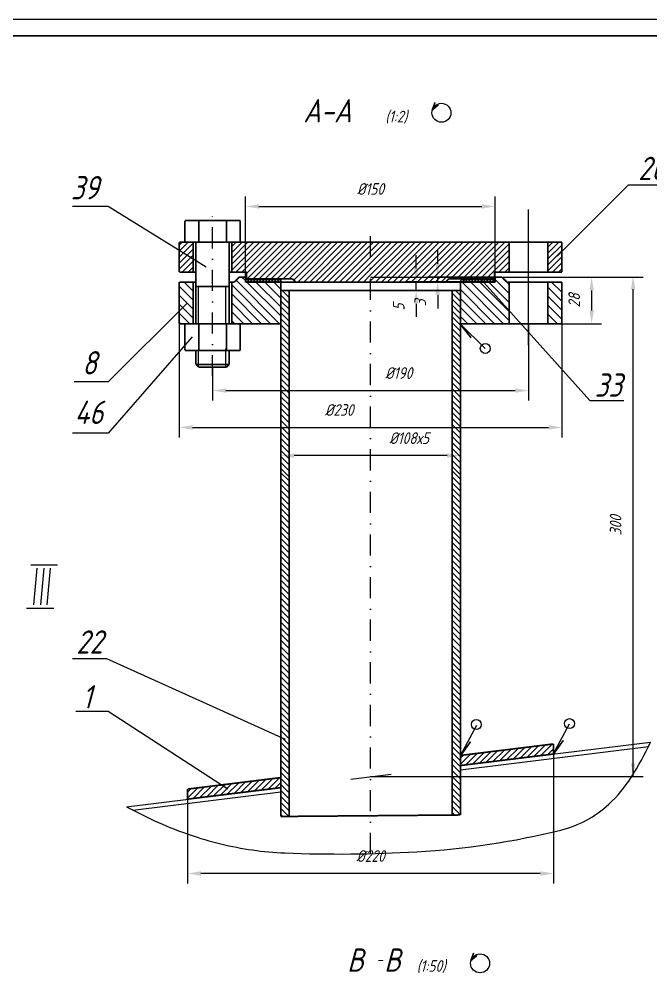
# Model space of a CAD drawing. Extents: x 626 to 1905, y 563 to 1774.
# Drawn here: x 915 to 1104.8, y 1485 to 1774.2 of the extents above; entities that cross this region are included whole.
import ezdxf
from ezdxf.enums import TextEntityAlignment as Align

# ---------------------------------------------------------------- set-up
doc = ezdxf.new("R2010")
doc.units = 0
doc.header["$LTSCALE"] = 0.5
doc.header["$MEASUREMENT"] = 0
doc.linetypes.add('DASHDOT', pattern=[25.4, 12.7, -6.35, 0, -6.35])
doc.layers.get('0').update_dxf_attribs({"linetype": 'CONTINUOUS'})
doc.layers.get('DEFPOINTS').update_dxf_attribs({"linetype": 'CONTINUOUS'})
doc.styles.add('ROMANC', font='romanc', dxfattribs={"width": 0.8, "oblique": 15, "height": 3.5})
doc.dimstyles.get("Standard").update_dxf_attribs({"dimtxt": 0.18, "dimasz": 0.18, "dimexe": 0.18, "dimexo": 0.0625, "dimgap": 0.09, "dimtad": 0, "dimtih": 1, "dimtoh": 1, "dimdec": 4, "dimzin": 0, "dimtxsty": 'STANDARD', "dimcen": 0.09, "dimazin": 3, "dimtfac": 1, "dimtdec": 4, "dimtofl": 0, "dimtmove": 0, "dimatfit": 3, "dimtolj": 1, "dimtzin": 0})

# ---------------------------------------------------------------- blocks, each defined once
blk = doc.blocks.new('*D158')
at = {"color": 0, "linetype": 'BYBLOCK'}
for p, q in [((1060.07, 1696.69), (1090.02, 1696.69)), ((1087.02, 1692.69), (1087.02, 1686.69)), ((1078.07, 1682.69), (1090.02, 1682.69))]:
    blk.add_line(p, q, dxfattribs=at)
for points in [[(1086.35, 1692.69), (1087.69, 1692.69), (1087.02, 1696.69)], [(1086.35, 1686.69), (1087.69, 1686.69), (1087.02, 1682.69)]]:
    blk.add_solid(points, dxfattribs=at)
at = {"layer": 'DEFPOINTS', "color": 0, "linetype": 'BYBLOCK'}
for p in [(1060.07, 1696.69), (1078.07, 1682.69), (1087.02, 1682.69)]:
    blk.add_point(p, dxfattribs=at)
at = {"color": 0, "linetype": 'BYBLOCK', "style": 'ROMANC', "oblique": 15, "width": 0.8}
blk.add_text('28', height=3.5, rotation=90, dxfattribs=at).set_placement((1083.52, 1689.69), align=Align.CENTER)
blk = doc.blocks.new('*D155')
at = {"color": 0, "linetype": 'BYBLOCK'}
for p, q in [((963.07, 1682.69), (963.07, 1648.53)), ((1078.07, 1682.69), (1078.07, 1648.53)), ((967.07, 1651.53), (1074.07, 1651.53))]:
    blk.add_line(p, q, dxfattribs=at)
for points in [[(967.07, 1652.2), (967.07, 1650.86), (963.07, 1651.53)], [(1074.07, 1652.2), (1074.07, 1650.86), (1078.07, 1651.53)]]:
    blk.add_solid(points, dxfattribs=at)
at = {"layer": 'DEFPOINTS', "color": 0, "linetype": 'BYBLOCK'}
for p in [(963.07, 1682.69), (1078.07, 1682.69), (1078.07, 1651.53)]:
    blk.add_point(p, dxfattribs=at)
at = {"color": 0, "linetype": 'BYBLOCK', "style": 'ROMANC', "oblique": 15, "width": 0.8}
blk.add_text('%%c230', height=3.5, dxfattribs=at).set_placement((1011.15, 1655.03), align=Align.CENTER)
blk = doc.blocks.new('*X1')
at = {"color": 0}
for p, q in [((1603.67, 1251.64), (1607.12, 1255.09)), ((1605.72, 1251.89), (1609.16, 1255.34)), ((1607.76, 1252.15), (1611.21, 1255.59)), ((1583.62, 1249.56), (1586.63, 1252.56)), ((1583.62, 1251.36), (1584.58, 1252.31)), ((1585.23, 1249.37), (1588.68, 1252.82)), ((1587.28, 1249.62), (1590.73, 1253.07)), ((1589.33, 1249.87), (1592.78, 1253.32)), ((1591.38, 1250.13), (1594.82, 1253.57)), ((1593.42, 1250.38), (1596.87, 1253.83)), ((1595.47, 1250.63), (1598.92, 1254.08)), ((1597.52, 1250.88), (1600.97, 1254.33)), ((1599.57, 1251.14), (1603.02, 1254.58)), ((1601.62, 1251.39), (1605.07, 1254.84)), ((1609.81, 1252.4), (1611.62, 1254.21)), ((1509.43, 1240.03), (1512.88, 1243.47)), ((1511.48, 1240.28), (1514.93, 1243.73)), ((1513.53, 1240.53), (1516.98, 1243.98)), ((1515.58, 1240.78), (1519.03, 1244.23)), ((1517.63, 1241.04), (1521.07, 1244.48)), ((1519.68, 1241.29), (1523.12, 1244.74)), ((1521.72, 1241.54), (1525.17, 1244.99)), ((1523.77, 1241.79), (1527.22, 1245.24)), ((1525.82, 1242.05), (1529.27, 1245.49)), ((1527.87, 1242.3), (1529.62, 1244.05)), ((1501.62, 1239.4), (1504.69, 1242.46)), ((1501.62, 1241.2), (1502.64, 1242.21)), ((1503.29, 1239.27), (1506.73, 1242.72)), ((1505.34, 1239.52), (1508.78, 1242.97)), ((1507.38, 1239.77), (1510.83, 1243.22))]:
    blk.add_line(p, q, dxfattribs=at)
blk = doc.blocks.new('*D153')
at = {"color": 0, "linetype": 'BYBLOCK'}
for p, q in [((983.01, 1695.19), (983.01, 1720.93)), ((1058.06, 1695.19), (1058.06, 1720.93)), ((987.01, 1717.93), (1054.06, 1717.93))]:
    blk.add_line(p, q, dxfattribs=at)
for points in [[(987.01, 1718.6), (987.01, 1717.26), (983.01, 1717.93)], [(1054.06, 1718.6), (1054.06, 1717.26), (1058.06, 1717.93)]]:
    blk.add_solid(points, dxfattribs=at)
at = {"layer": 'DEFPOINTS', "color": 0, "linetype": 'BYBLOCK'}
for p in [(1058.06, 1717.93), (983.01, 1695.19), (1058.06, 1695.19)]:
    blk.add_point(p, dxfattribs=at)
at = {"color": 0, "linetype": 'BYBLOCK', "style": 'ROMANC', "oblique": 15, "width": 0.8}
blk.add_text('%%c150', height=3.5, dxfattribs=at).set_placement((1020.54, 1721.43), align=Align.CENTER)
blk = doc.blocks.new('*X4')
at = {"color": 0}
for p, q in [((1519.12, 1344.91), (1519.56, 1345.34)), ((1519.46, 1344.34), (1519.12, 1344.68)), ((1520.36, 1344.34), (1519.36, 1345.34)), ((1519.46, 1344.34), (1520.46, 1345.34)), ((1521.26, 1344.34), (1520.26, 1345.34)), ((1520.36, 1344.34), (1521.36, 1345.34)), ((1522.16, 1344.34), (1521.16, 1345.34)), ((1521.25, 1344.34), (1522.25, 1345.34)), ((1523.05, 1344.34), (1522.05, 1345.34)), ((1522.15, 1344.34), (1523.15, 1345.34)), ((1523.95, 1344.34), (1522.95, 1345.34)), ((1523.05, 1344.34), (1524.05, 1345.34)), ((1524.85, 1344.34), (1523.85, 1345.34)), ((1523.95, 1344.34), (1524.95, 1345.34)), ((1525.75, 1344.34), (1524.75, 1345.34)), ((1524.85, 1344.34), (1525.85, 1345.34)), ((1526.65, 1344.34), (1525.65, 1345.34)), ((1525.74, 1344.34), (1526.74, 1345.34)), ((1527.54, 1344.34), (1526.54, 1345.34)), ((1526.64, 1344.34), (1527.64, 1345.34)), ((1528.44, 1344.34), (1527.44, 1345.34)), ((1527.54, 1344.34), (1528.54, 1345.34)), ((1529.34, 1344.34), (1528.34, 1345.34)), ((1528.44, 1344.34), (1529.44, 1345.34)), ((1529.62, 1344.95), (1529.24, 1345.34)), ((1529.34, 1344.34), (1529.62, 1344.63)), ((1583.63, 1344.75), (1584.22, 1345.34)), ((1584.12, 1344.34), (1583.63, 1344.84)), ((1585.02, 1344.34), (1584.02, 1345.34)), ((1584.12, 1344.34), (1585.12, 1345.34)), ((1585.91, 1344.34), (1584.91, 1345.34)), ((1585.01, 1344.34), (1586.01, 1345.34)), ((1586.81, 1344.34), (1585.81, 1345.34)), ((1585.91, 1344.34), (1586.91, 1345.34)), ((1587.71, 1344.34), (1586.71, 1345.34)), ((1586.81, 1344.34), (1587.81, 1345.34)), ((1588.61, 1344.34), (1587.61, 1345.34)), ((1587.71, 1344.34), (1588.71, 1345.34)), ((1589.51, 1344.34), (1588.51, 1345.34)), ((1588.61, 1344.34), (1589.61, 1345.34)), ((1590.41, 1344.34), (1589.41, 1345.34)), ((1589.5, 1344.34), (1590.5, 1345.34)), ((1591.3, 1344.34), (1590.3, 1345.34)), ((1590.4, 1344.34), (1591.4, 1345.34)), ((1592.2, 1344.34), (1591.2, 1345.34)), ((1591.3, 1344.34), (1592.3, 1345.34)), ((1593.1, 1344.34), (1592.1, 1345.34)), ((1592.2, 1344.34), (1593.2, 1345.34)), ((1594, 1344.34), (1593, 1345.34)), ((1593.1, 1344.34), (1594.1, 1345.34)), ((1594.12, 1345.11), (1593.9, 1345.34)), ((1593.99, 1344.34), (1594.12, 1344.47))]:
    blk.add_line(p, q, dxfattribs=at)
blk = doc.blocks.new('*X3')
at = {"color": 0}
for p, q in [((1529.27, 1331.84), (1516.2, 1344.91)), ((1519.12, 1344.68), (1517.96, 1345.84)), ((1598.33, 1340.91), (1594.12, 1345.11)), ((1598.33, 1343.61), (1596.09, 1345.84)), ((1503.33, 1338.93), (1499.12, 1343.13)), ((1503.33, 1341.62), (1500.6, 1344.34)), ((1503.33, 1344.31), (1503.3, 1344.34)), ((1526.57, 1331.84), (1514.92, 1343.49)), ((1529.62, 1334.18), (1519.46, 1344.34)), ((1529.62, 1336.87), (1522.16, 1344.34)), ((1529.62, 1339.57), (1524.85, 1344.34)), ((1529.62, 1342.26), (1527.54, 1344.34)), ((1593.92, 1331.84), (1583.63, 1342.14)), ((1596.62, 1331.84), (1584.12, 1344.34)), ((1598.33, 1332.83), (1586.81, 1344.34)), ((1598.33, 1335.52), (1589.51, 1344.34)), ((1598.33, 1338.22), (1592.2, 1344.34)), ((1614.12, 1338.58), (1609.92, 1342.78)), ((1614.12, 1341.28), (1611.06, 1344.34)), ((1614.12, 1343.97), (1613.75, 1344.34)), ((1503.33, 1336.23), (1499.12, 1340.43)), ((1523.88, 1331.84), (1514.92, 1340.8)), ((1591.23, 1331.84), (1583.63, 1339.45)), ((1614.12, 1335.89), (1609.92, 1340.09)), ((1503.33, 1333.54), (1499.12, 1337.74)), ((1521.18, 1331.84), (1514.92, 1338.1)), ((1588.54, 1331.84), (1583.63, 1336.75)), ((1614.12, 1333.2), (1609.92, 1337.4)), ((1502.33, 1331.84), (1499.12, 1335.04)), ((1518.49, 1331.84), (1514.92, 1335.41)), ((1585.84, 1331.84), (1583.63, 1334.06)), ((1612.78, 1331.84), (1609.92, 1334.7)), ((1499.63, 1331.84), (1499.12, 1332.35)), ((1515.8, 1331.84), (1514.92, 1332.71)), ((1610.09, 1331.84), (1609.92, 1332.01))]:
    blk.add_line(p, q, dxfattribs=at)
blk = doc.blocks.new('*X2')
at = {"color": 0}
for p, q in [((1499.12, 1353.64), (1501.82, 1356.34)), ((1499.12, 1355.44), (1500.03, 1356.34)), ((1514.92, 1347.89), (1523.38, 1356.34)), ((1514.92, 1349.69), (1521.58, 1356.34)), ((1514.92, 1351.48), (1519.78, 1356.34)), ((1514.92, 1353.28), (1517.99, 1356.34)), ((1514.92, 1355.08), (1516.19, 1356.34)), ((1516.17, 1347.34), (1525.17, 1356.34)), ((1517.97, 1347.34), (1526.97, 1356.34)), ((1519.38, 1346.95), (1528.76, 1356.34)), ((1519.56, 1345.34), (1530.56, 1356.34)), ((1521.36, 1345.34), (1532.36, 1356.34)), ((1523.15, 1345.34), (1534.15, 1356.34)), ((1524.95, 1345.34), (1535.95, 1356.34)), ((1526.74, 1345.34), (1537.74, 1356.34)), ((1528.54, 1345.34), (1539.54, 1356.34)), ((1530.34, 1345.34), (1541.34, 1356.34)), ((1532.13, 1345.34), (1543.13, 1356.34)), ((1533.52, 1344.94), (1544.93, 1356.34)), ((1534.72, 1344.34), (1546.72, 1356.34)), ((1536.52, 1344.34), (1548.52, 1356.34)), ((1538.32, 1344.34), (1550.32, 1356.34)), ((1540.11, 1344.34), (1552.11, 1356.34)), ((1541.91, 1344.34), (1553.91, 1356.34)), ((1543.7, 1344.34), (1555.7, 1356.34)), ((1556.62, 1351.88), (1561.09, 1356.34)), ((1556.62, 1353.67), (1559.3, 1356.34)), ((1556.62, 1355.47), (1557.5, 1356.34)), ((1556.62, 1350.08), (1562.89, 1356.34)), ((1556.62, 1348.28), (1564.68, 1356.34)), ((1556.62, 1346.49), (1566.48, 1356.34)), ((1556.62, 1344.69), (1568.28, 1356.34)), ((1558.07, 1344.34), (1570.07, 1356.34)), ((1559.87, 1344.34), (1571.87, 1356.34)), ((1561.66, 1344.34), (1573.66, 1356.34)), ((1563.46, 1344.34), (1575.46, 1356.34)), ((1565.26, 1344.34), (1577.26, 1356.34)), ((1567.05, 1344.34), (1579.05, 1356.34)), ((1568.85, 1344.34), (1580.85, 1356.34)), ((1570.65, 1344.34), (1582.65, 1356.34)), ((1572.44, 1344.34), (1584.44, 1356.34)), ((1574.24, 1344.34), (1586.24, 1356.34)), ((1576.03, 1344.34), (1588.03, 1356.34)), ((1577.83, 1344.34), (1589.83, 1356.34)), ((1580.63, 1345.34), (1591.63, 1356.34)), ((1582.42, 1345.34), (1593.42, 1356.34)), ((1584.22, 1345.34), (1595.22, 1356.34)), ((1586.01, 1345.34), (1597.01, 1356.34)), ((1609.92, 1354.89), (1611.38, 1356.34)), ((1609.92, 1353.09), (1613.18, 1356.34)), ((1499.12, 1351.85), (1503.33, 1356.05)), ((1499.12, 1350.05), (1503.33, 1354.25)), ((1545.5, 1344.34), (1556.62, 1355.47)), ((1547.3, 1344.34), (1556.62, 1353.67)), ((1587.81, 1345.34), (1598.33, 1355.86)), ((1589.61, 1345.34), (1598.33, 1354.06)), ((1609.92, 1351.29), (1614.12, 1355.49)), ((1609.92, 1349.5), (1614.12, 1353.7)), ((1499.12, 1348.26), (1503.33, 1352.46)), ((1500.01, 1347.34), (1503.33, 1350.66)), ((1549.09, 1344.34), (1556.62, 1351.88)), ((1591.4, 1345.34), (1598.33, 1352.27)), ((1595.2, 1347.34), (1598.33, 1350.47)), ((1609.92, 1347.7), (1614.12, 1351.9)), ((1501.8, 1347.34), (1503.33, 1348.86)), ((1550.89, 1344.34), (1556.62, 1350.08)), ((1552.68, 1344.34), (1556.62, 1348.28)), ((1596.99, 1347.34), (1598.33, 1348.67)), ((1611.36, 1347.34), (1614.12, 1350.11)), ((1613.16, 1347.34), (1614.12, 1348.31)), ((1554.48, 1344.34), (1556.62, 1346.49)), ((1556.28, 1344.34), (1556.62, 1344.69)), ((1593.2, 1345.34), (1593.88, 1346.02))]:
    blk.add_line(p, q, dxfattribs=at)
blk = doc.blocks.new('*D151')
at = {"color": 0, "linetype": 'BYBLOCK'}
for p, q in [((1040.74, 1700.69), (1040.74, 1704.69)), ((1060.07, 1696.69), (1037.74, 1696.69)), ((1058.06, 1695.3), (1037.74, 1695.3)), ((1040.74, 1695.3), (1040.74, 1696.69)), ((1040.74, 1691.3), (1040.74, 1687.3))]:
    blk.add_line(p, q, dxfattribs=at)
for points in [[(1040.07, 1700.69), (1041.41, 1700.69), (1040.74, 1696.69)], [(1040.07, 1691.3), (1041.41, 1691.3), (1040.74, 1695.3)]]:
    blk.add_solid(points, dxfattribs=at)
at = {"layer": 'DEFPOINTS', "color": 0, "linetype": 'BYBLOCK'}
for p in [(1040.74, 1696.69), (1058.06, 1695.3), (1060.07, 1696.69)]:
    blk.add_point(p, dxfattribs=at)
at = {"color": 0, "linetype": 'BYBLOCK', "style": 'ROMANC', "oblique": 15, "width": 0.8}
blk.add_text('3', height=3.5, rotation=90, dxfattribs=at).set_placement((1037.24, 1688.98), align=Align.CENTER)
blk = doc.blocks.new('*D150')
at = {"color": 0, "linetype": 'BYBLOCK'}
for p, q in [((1034.27, 1699.26), (1034.27, 1703.26)), ((1045.14, 1695.26), (1031.27, 1695.26)), ((1034.27, 1692.72), (1034.27, 1695.26)), ((1045.14, 1692.72), (1031.27, 1692.72)), ((1034.27, 1688.72), (1034.27, 1684.72))]:
    blk.add_line(p, q, dxfattribs=at)
for points in [[(1033.6, 1699.26), (1034.94, 1699.26), (1034.27, 1695.26)], [(1033.6, 1688.72), (1034.94, 1688.72), (1034.27, 1692.72)]]:
    blk.add_solid(points, dxfattribs=at)
at = {"layer": 'DEFPOINTS', "color": 0, "linetype": 'BYBLOCK'}
for p in [(1034.27, 1695.26), (1045.14, 1695.26), (1045.14, 1692.72)]:
    blk.add_point(p, dxfattribs=at)
at = {"color": 0, "linetype": 'BYBLOCK', "style": 'ROMANC', "oblique": 15, "width": 0.8}
blk.add_text('5', height=3.5, rotation=90, dxfattribs=at).set_placement((1030.77, 1687.72), align=Align.CENTER)
blk = doc.blocks.new('*X17')
at = {"color": 0}
for p, q in [((1916.75, 1959.13), (1914.24, 1961.63)), ((1916.75, 1957.34), (1914.24, 1959.84)), ((1916.75, 1955.54), (1914.24, 1958.04)), ((1916.75, 1953.75), (1914.24, 1956.25)), ((1916.75, 1951.95), (1914.24, 1954.45)), ((1916.75, 1950.15), (1914.24, 1952.65)), ((1916.75, 1948.36), (1914.24, 1950.86)), ((1916.75, 1946.56), (1914.24, 1949.06)), ((1916.75, 1944.77), (1914.24, 1947.27)), ((1916.75, 1942.97), (1914.24, 1945.47)), ((1916.75, 1941.17), (1914.24, 1943.67)), ((1916.75, 1939.38), (1914.24, 1941.88)), ((1916.75, 1937.58), (1914.24, 1940.08)), ((1916.75, 1935.78), (1914.24, 1938.28)), ((1916.75, 1933.99), (1914.24, 1936.49)), ((1916.75, 1932.19), (1914.24, 1934.69)), ((1916.75, 1930.4), (1914.24, 1932.9)), ((1916.75, 1928.6), (1914.24, 1931.1)), ((1916.75, 1926.8), (1914.24, 1929.3)), ((1916.75, 1925.01), (1914.24, 1927.51)), ((1916.75, 1923.21), (1914.24, 1925.71)), ((1916.75, 1921.42), (1914.24, 1923.92)), ((1916.75, 1919.62), (1914.24, 1922.12)), ((1916.75, 1917.82), (1914.24, 1920.32)), ((1916.75, 1916.03), (1914.24, 1918.53)), ((1916.75, 1914.23), (1914.24, 1916.73)), ((1916.75, 1912.44), (1914.24, 1914.94)), ((1916.75, 1910.64), (1914.24, 1913.14)), ((1916.75, 1908.84), (1914.24, 1911.34))]:
    blk.add_line(p, q, dxfattribs=at)
blk = doc.blocks.new('*X18')
at = {"color": 0}
for p, q in [((1865.24, 1958.55), (1862.74, 1961.05)), ((1865.24, 1956.75), (1862.74, 1959.25)), ((1865.24, 1954.96), (1862.74, 1957.46)), ((1865.24, 1953.16), (1862.74, 1955.66)), ((1865.24, 1951.36), (1862.74, 1953.86)), ((1865.24, 1949.57), (1862.74, 1952.07)), ((1865.24, 1947.77), (1862.74, 1950.27)), ((1865.24, 1945.98), (1862.74, 1948.48)), ((1865.24, 1944.18), (1862.74, 1946.68)), ((1865.24, 1942.38), (1862.74, 1944.88)), ((1865.24, 1940.59), (1862.74, 1943.09)), ((1865.24, 1938.79), (1862.74, 1941.29)), ((1865.24, 1937), (1862.74, 1939.5)), ((1865.24, 1935.2), (1862.74, 1937.7)), ((1865.24, 1933.4), (1862.74, 1935.9)), ((1865.24, 1931.61), (1862.74, 1934.11)), ((1865.24, 1929.81), (1862.74, 1932.31)), ((1865.24, 1928.02), (1862.74, 1930.52)), ((1865.24, 1926.22), (1862.74, 1928.72)), ((1865.24, 1924.42), (1862.74, 1926.92)), ((1865.24, 1922.63), (1862.74, 1925.13)), ((1865.24, 1920.83), (1862.74, 1923.33)), ((1865.24, 1919.03), (1862.74, 1921.53)), ((1865.24, 1917.24), (1862.74, 1919.74)), ((1865.24, 1915.44), (1862.74, 1917.94)), ((1865.24, 1913.65), (1862.74, 1916.15)), ((1865.24, 1911.85), (1862.74, 1914.35)), ((1865.24, 1910.05), (1862.74, 1912.55)), ((1865.24, 1908.26), (1862.74, 1910.76))]:
    blk.add_line(p, q, dxfattribs=at)

msp = doc.modelspace()

# ---------------------------------------------------------------- linework, layer by layer
for p, q in [((626.71, 1774.16), (1467.71, 1774.16)), ((1076.64, 1702.99), (1098.11, 1724.45)), ((1098.11, 1724.45), (1108.38, 1724.45)), ((941.74, 1717.92), (931, 1717.92)), ((971.14, 1699.73), (941.74, 1717.92)), ((1068.065, 1676.235), (1068.065, 1717.04)), ((1053.76, 1696), (1086.44, 1659.61)), ((968.89, 1682.56), (968.89, 1693.96)), ((977.11, 1682.56), (977.11, 1693.85)), ((965.54, 1689), (941.74, 1665.21)), ((1047.58, 1682.54), (1055.05, 1675.27)), ((966.94, 1678.74), (941.74, 1649.82)), ((968.89, 1669.67), (968.89, 1674.69)), ((977.11, 1669.78), (977.11, 1675.14)), ((941.74, 1665.21), (931.47, 1665.21)), ((1086.44, 1659.61), (1096.71, 1659.61)), ((941.74, 1649.82), (931, 1649.82)), ((918.42624, 1610.23614), (926.47624, 1610.23614)), ((920.25624, 1609.23614), (919.25624, 1598.23614)), ((922.35624, 1609.23614), (921.35624, 1598.23614)), ((924.27624, 1609.23614), (923.27624, 1598.23614)), ((917.10624, 1597.23614), (925.38624, 1597.23614)), ((941.27, 1582.05), (931, 1582.05)), ((994.95, 1557.8), (941.27, 1582.05)), ((941.74, 1566.19), (931.93, 1566.19)), ((977.68, 1542.87), (941.74, 1566.19)), ((1047.61125, 1552.95114), (1052.52243, 1562.14538)), ((1075.49125, 1553.34114), (1080.40243, 1562.53538)), ((1047.565, 1548.72148), (1104.08533, 1555.68876)), ((1074.38394, 1553.28692), (1104.7261, 1557.02721)), ((1014.63136, 1545.92367), (1026.74372, 1547.41677)), ((949.09454, 1536.58298), (993.565, 1542.06487)), ((947.18653, 1537.60724), (967.43548, 1540.10334))]:
    msp.add_line(p, q)
at = {"linetype": 'DASHDOT'}
for p, q in [((973.065, 1666.93), (973.065, 1716.48)), ((1020.565, 1523.45), (1020.565, 1710.89))]:
    msp.add_line(p, q, dxfattribs=at)
at = {"color": 0, "linetype": 'BYBLOCK'}
for p, q in [((1020.565, 1696.65264), (1102.48, 1696.65264)), ((1057.815, 1696.72), (1102.48, 1696.72)), ((1099.48, 1546.65264), (1099.48, 1693.04)), ((1068.065, 1682.69264), (1068.065, 1659.62)), ((973.065, 1669.69264), (973.065, 1659.62)), ((977.065, 1662.62), (1064.065, 1662.62)), ((993.565, 1637.94), (993.565, 1646.07)), ((1047.565, 1636.35), (1047.565, 1646.07)), ((1043.565, 1643.07), (997.565, 1643.07)), ((993.565, 1546.08414), (993.565, 1585.58)), ((1047.565, 1553.00365), (1047.565, 1583.26)), ((1099.48, 1550.65264), (1099.48, 1580.57)), ((1075.565, 1553.43251), (1075.565, 1514.54)), ((1020.565, 1546.65264), (1102.48, 1546.65264)), ((965.565, 1539.87276), (965.565, 1514.54)), ((1071.565, 1517.54), (969.565, 1517.54))]:
    msp.add_line(p, q, dxfattribs=at)
at = {"color": 0}
for p, q in [((996.065, 1690.61091), (993.98327, 1692.69264)), ((996.065, 1692.40696), (995.77932, 1692.69264)), ((1047.565, 1689.40034), (1045.065, 1691.90034)), ((1047.565, 1691.19639), (1046.06876, 1692.69264)), ((996.065, 1688.81486), (993.565, 1691.31486)), ((996.065, 1687.01881), (993.565, 1689.51881)), ((1047.565, 1687.60429), (1045.065, 1690.10429)), ((996.065, 1685.22275), (993.565, 1687.72275)), ((996.065, 1683.4267), (993.565, 1685.9267)), ((1047.565, 1685.80824), (1045.065, 1688.30824)), ((1047.565, 1684.01219), (1045.065, 1686.51219)), ((996.065, 1681.63065), (993.565, 1684.13065)), ((1047.565, 1682.21614), (1045.065, 1684.71614)), ((1047.565, 1680.42009), (1045.065, 1682.92009)), ((996.065, 1679.8346), (993.565, 1682.3346)), ((996.065, 1678.03855), (993.565, 1680.53855)), ((1047.565, 1678.62403), (1045.065, 1681.12403)), ((996.065, 1676.2425), (993.565, 1678.7425)), ((1047.565, 1676.82798), (1045.065, 1679.32798)), ((1047.565, 1675.03193), (1045.065, 1677.53193)), ((996.065, 1674.44645), (993.565, 1676.94645)), ((996.065, 1672.6504), (993.565, 1675.1504)), ((1047.565, 1673.23588), (1045.065, 1675.73588)), ((996.065, 1670.85434), (993.565, 1673.35434)), ((996.065, 1669.05829), (993.565, 1671.55829)), ((1047.565, 1671.43983), (1045.065, 1673.93983)), ((1047.565, 1669.64378), (1045.065, 1672.14378)), ((996.065, 1667.26224), (993.565, 1669.76224)), ((1047.565, 1667.84773), (1045.065, 1670.34773)), ((1047.565, 1666.05168), (1045.065, 1668.55168)), ((996.065, 1665.46619), (993.565, 1667.96619)), ((996.065, 1663.67014), (993.565, 1666.17014)), ((1047.565, 1664.25562), (1045.065, 1666.75562)), ((996.065, 1661.87409), (993.565, 1664.37409)), ((996.065, 1660.07804), (993.565, 1662.57804)), ((1047.565, 1662.45957), (1045.065, 1664.95957)), ((1047.565, 1660.66352), (1045.065, 1663.16352)), ((996.065, 1658.28199), (993.565, 1660.78199)), ((1047.565, 1658.86747), (1045.065, 1661.36747)), ((996.065, 1656.48593), (993.565, 1658.98593)), ((996.065, 1654.68988), (993.565, 1657.18988)), ((1047.565, 1657.07142), (1045.065, 1659.57142)), ((1047.565, 1655.27537), (1045.065, 1657.77537)), ((996.065, 1652.89383), (993.565, 1655.39383)), ((1047.565, 1653.47932), (1045.065, 1655.97932)), ((1047.565, 1651.68327), (1045.065, 1654.18327)), ((996.065, 1651.09778), (993.565, 1653.59778)), ((996.065, 1649.30173), (993.565, 1651.80173)), ((1047.565, 1649.88721), (1045.065, 1652.38721)), ((996.065, 1647.50568), (993.565, 1650.00568)), ((996.065, 1645.70963), (993.565, 1648.20963)), ((1047.565, 1648.09116), (1045.065, 1650.59116)), ((1047.565, 1646.29511), (1045.065, 1648.79511)), ((996.065, 1643.91358), (993.565, 1646.41358)), ((1047.565, 1644.49906), (1045.065, 1646.99906)), ((1047.565, 1642.70301), (1045.065, 1645.20301)), ((996.065, 1642.11752), (993.565, 1644.61752)), ((996.065, 1640.32147), (993.565, 1642.82147)), ((1047.565, 1640.90696), (1045.065, 1643.40696)), ((996.065, 1638.52542), (993.565, 1641.02542)), ((1047.565, 1639.11091), (1045.065, 1641.61091)), ((1047.565, 1637.31486), (1045.065, 1639.81486)), ((996.065, 1636.72937), (993.565, 1639.22937)), ((996.065, 1583.09727), (993.565, 1585.59727)), ((1047.565, 1583.68275), (1045.065, 1586.18275)), ((996.065, 1581.30122), (993.565, 1583.80122)), ((996.065, 1579.50517), (993.565, 1582.00517)), ((1047.565, 1581.8867), (1045.065, 1584.3867)), ((1047.565, 1580.09065), (1045.065, 1582.59065)), ((996.065, 1577.70911), (993.565, 1580.20911)), ((1047.565, 1578.2946), (1045.065, 1580.7946)), ((1047.565, 1576.49855), (1045.065, 1578.99855)), ((996.065, 1575.91306), (993.565, 1578.41306)), ((996.065, 1574.11701), (993.565, 1576.61701)), ((1047.565, 1574.7025), (1045.065, 1577.2025)), ((996.065, 1572.32096), (993.565, 1574.82096)), ((996.065, 1570.52491), (993.565, 1573.02491)), ((1047.565, 1572.90645), (1045.065, 1575.40645)), ((1047.565, 1571.1104), (1045.065, 1573.6104)), ((996.065, 1568.72886), (993.565, 1571.22886)), ((1047.565, 1569.31434), (1045.065, 1571.81434)), ((996.065, 1566.93281), (993.565, 1569.43281)), ((996.065, 1565.13676), (993.565, 1567.63676)), ((1047.565, 1567.51829), (1045.065, 1570.01829)), ((1047.565, 1565.72224), (1045.065, 1568.22224)), ((996.065, 1563.3407), (993.565, 1565.8407)), ((1047.565, 1563.92619), (1045.065, 1566.42619)), ((1047.565, 1562.13014), (1045.065, 1564.63014)), ((996.065, 1561.54465), (993.565, 1564.04465)), ((996.065, 1559.7486), (993.565, 1562.2486)), ((1047.565, 1560.33409), (1045.065, 1562.83409)), ((996.065, 1557.95255), (993.565, 1560.45255)), ((996.065, 1556.1565), (993.565, 1558.6565)), ((1047.565, 1558.53804), (1045.065, 1561.03804)), ((1047.565, 1556.74199), (1045.065, 1559.24199)), ((996.065, 1554.36045), (993.565, 1556.86045)), ((1047.565, 1554.94593), (1045.065, 1557.44593)), ((1047.565, 1553.14988), (1045.065, 1555.64988)), ((996.065, 1552.5644), (993.565, 1555.0644)), ((996.065, 1550.76835), (993.565, 1553.26835)), ((1047.565, 1551.35383), (1045.065, 1553.85383)), ((996.065, 1548.9723), (993.565, 1551.4723)), ((1047.565, 1549.55778), (1045.065, 1552.05778)), ((1047.565, 1547.76173), (1045.065, 1550.26173)), ((996.065, 1547.17624), (993.565, 1549.67624)), ((996.065, 1545.38019), (993.565, 1547.88019)), ((1046.87804, 1546.65264), (1045.065, 1548.46568)), ((996.065, 1543.58414), (993.565, 1546.08414)), ((996.065, 1541.78809), (993.565, 1544.28809)), ((1045.08199, 1546.65264), (1045.065, 1546.66963)), ((1047.565, 1542.37358), (1045.065, 1544.87358)), ((1047.565, 1544.16963), (1045.08199, 1546.65264)), ((1047.565, 1545.96568), (1046.87804, 1546.65264)), ((996.065, 1539.99204), (993.565, 1542.49204)), ((1047.565, 1540.57752), (1045.065, 1543.07752)), ((1047.565, 1538.78147), (1045.065, 1541.28147)), ((996.065, 1538.19599), (993.565, 1540.69599)), ((996.065, 1536.39994), (993.565, 1538.89994)), ((1047.565, 1536.98542), (1045.065, 1539.48542)), ((995.97828, 1534.6906), (993.565, 1537.10389)), ((1047.565, 1535.18937), (1045.065, 1537.68937)), ((1045.85141, 1535.10691), (1045.065, 1535.89332)), ((994.1971, 1534.67574), (993.565, 1535.30783))]:
    msp.add_line(p, q, dxfattribs=at)
at = {"const_width": 0.5}
for points in [[(646.71, 1769.16), (1462.71, 1769.16)], [(1039.08, 1746.85), (1039.95, 1749.19)], [(1039.08, 1746.89), (1040.95, 1748.45)], [(964.74, 1707.19264), (964.74, 1713.69264)], [(964.74, 1713.69264), (981.39, 1713.69264)], [(968.9, 1707.19264), (968.9, 1713.69264)], [(977.23, 1707.19264), (977.23, 1713.69264)], [(981.39, 1707.19264), (981.39, 1713.69264)], [(963.065, 1698.19264), (963.065, 1707.19264)], [(963.065, 1707.19264), (1078.065, 1707.19264)], [(967.265, 1698.19264), (967.265, 1707.19264)], [(968.065, 1682.69264), (968.065, 1707.19264)], [(978.065, 1682.69264), (978.065, 1707.19264)], [(978.865, 1698.19264), (978.865, 1707.19264)], [(1062.265, 1698.19264), (1062.265, 1707.19264)], [(1073.865, 1698.19264), (1073.865, 1707.19264)], [(1078.065, 1698.19264), (1078.065, 1707.19264)], [(963.065, 1698.19264), (968.065, 1698.19264)], [(978.065, 1698.19264), (983.315, 1698.19264)], [(983.315, 1696.19264), (983.315, 1698.19264)], [(1057.815, 1698.19264), (1078.065, 1698.19264)], [(1057.815, 1696.19264), (1057.815, 1698.19264)], [(963.065, 1682.69264), (963.065, 1695.19264)], [(963.065, 1695.19264), (968.065, 1695.19264)], [(967.265, 1682.69264), (967.265, 1695.19264)], [(978.065, 1695.19264), (979.57262, 1695.19264)], [(978.865, 1682.69264), (978.865, 1695.19264)], [(981.065, 1696.69264), (979.57, 1695.19)], [(981.065, 1696.69264), (983.315, 1696.69264)], [(983.065, 1695.19264), (983.065, 1696.69264)], [(983.065, 1696.19264), (997.065, 1696.19264)], [(983.065, 1695.19264), (1058.065, 1695.19264)], [(993.565, 1546.34704), (993.565, 1696.19264)], [(997.065, 1696.19264), (998.055, 1695.195)], [(1044.065, 1696.19264), (1043.075, 1695.195)], [(1044.065, 1696.19264), (1058.065, 1696.19264)], [(1047.565, 1553.00365), (1047.565, 1695.19264)], [(1057.815, 1696.69264), (1060.065, 1696.69264)], [(1058.065, 1695.19264), (1058.065, 1696.69264)], [(1060.065, 1696.69264), (1061.56, 1695.19)], [(1061.55738, 1695.19264), (1078.065, 1695.19264)], [(1062.265, 1682.69264), (1062.265, 1695.19264)], [(1073.865, 1682.69264), (1073.865, 1695.19264)], [(1078.065, 1682.69264), (1078.065, 1695.19264)], [(968.065, 1693.87264), (978.065, 1693.87264)], [(993.565, 1692.69264), (1047.565, 1692.69264)], [(996.065, 1584.89332), (996.065, 1692.69264)], [(1045.065, 1546.65264), (1045.065, 1692.69264)], [(963.065, 1682.69264), (993.565, 1682.69264)], [(964.74, 1674.69264), (964.74, 1682.69264)], [(968.9, 1674.69264), (968.9, 1682.69264)], [(977.23, 1674.69264), (977.23, 1682.69264)], [(981.39, 1674.69264), (981.39, 1682.69264)], [(1047.48, 1682.64), (1050.78, 1678.47)], [(1047.565, 1682.69264), (1078.065, 1682.69264)], [(964.74, 1674.69264), (981.39, 1674.69264)], [(968.065, 1670.49264), (968.065, 1674.69264)], [(978.065, 1670.49264), (978.065, 1674.69264)], [(968.065, 1670.49264), (978.065, 1670.49264)], [(968.065, 1670.49264), (968.865, 1669.69264)], [(968.865, 1669.69264), (977.265, 1669.69264)], [(978.065, 1670.49264), (977.265, 1669.69264)], [(993.565, 1534.67046), (993.565, 1584.57)], [(996.065, 1534.69133), (996.065, 1585.87)], [(1045.065, 1535.10034), (1045.065, 1584.13)], [(1047.565, 1535.12121), (1047.565, 1582.25)], [(1047.54294, 1552.82731), (1050.63323, 1557.15501)], [(1047.565, 1553.00365), (1075.565, 1556.45522)], [(1075.42294, 1553.21731), (1078.51323, 1557.54501)], [(1075.565, 1553.43251), (1075.565, 1556.45522)], [(1047.565, 1549.98094), (1075.565, 1553.43251)], [(965.565, 1542.89547), (993.565, 1546.34704)], [(965.565, 1539.87276), (993.565, 1543.32434)], [(965.565, 1539.87276), (965.565, 1542.89547)], [(993.51, 1534.67), (1047.565, 1535.12121)], [(1050.69845, 1491.34), (1051.56845, 1493.68)], [(1050.69845, 1491.38), (1052.56845, 1492.94)], [(953.90828, 1485.27211), (953.90828, 1485.27211)]]:
    msp.add_lwpolyline(points, dxfattribs=at)
at = {"linetype": 'CONTINUOUS', "const_width": 0.5}
msp.add_lwpolyline([(1075.75742, 1747.34275), (1075.75742, 1747.34275, 0.102991918)], format="xyb", dxfattribs=at)
for points in [[(993.35681, 1700.59), (993.35681, 1700.59)], [(1029.35721, 1700.59), (1029.35721, 1700.59)], [(1036.42335, 1700.59), (1036.42335, 1700.59)]]:
    msp.add_lwpolyline(points, dxfattribs=at)
msp.add_lwpolyline([(947.18653, 1537.60724, 0.020741451), (956.83965, 1532.83029, 0.044578658), (975.56, 1526.44, 0.049908596), (994.78358, 1523.72863, 0.024373446), (1034.46, 1524.06, 0.046363029), (1077.79626, 1530.5985, 0.126209078), (1092.17, 1538.33, 0.06571708), (1098.91176, 1546.41644, 0.031227984), (1104.7261, 1557.02721, 0.043130738)], format="xyb")
for centre, radius in [((1041.86, 1746.06), 2.85112), ((1055.05, 1675.27), 1.5), ((1052.36, 1562.3), 1.5), ((1080.36, 1562.56), 1.5), ((1053.47845, 1490.55), 2.85112)]:
    msp.add_circle(centre, radius)
at = {"color": 0, "linetype": 'BYBLOCK'}
for points in [[(1098.81333, 1693.04), (1100.14667, 1693.04), (1099.48, 1697.04)], [(977.065, 1663.28667), (977.065, 1661.95333), (973.065, 1662.62)], [(1064.065, 1663.28667), (1064.065, 1661.95333), (1068.065, 1662.62)], [(997.565, 1643.73667), (997.565, 1642.40333), (993.565, 1643.07)], [(1043.565, 1643.73667), (1043.565, 1642.40333), (1047.565, 1643.07)], [(1098.81333, 1550.65264), (1100.14667, 1550.65264), (1099.48, 1546.65264)], [(969.565, 1518.20667), (969.565, 1516.87333), (965.565, 1517.54)], [(1071.565, 1518.20667), (1071.565, 1516.87333), (1075.565, 1517.54)]]:
    msp.add_solid(points, dxfattribs=at)
at = {"layer": 'DEFPOINTS', "color": 0, "linetype": 'BYBLOCK'}
for p in [(1020.565, 1697.04), (1099.48, 1697.04), (1068.065, 1682.69264), (973.065, 1669.69264), (1068.065, 1662.62), (993.565, 1643.07), (1047.565, 1553.00365), (1075.565, 1553.43251), (993.565, 1546.08414), (1020.565, 1546.65264), (965.565, 1539.87276), (965.565, 1517.54)]:
    msp.add_point(p, dxfattribs=at)

# ---------------------------------------------------------------- block references
for name, p in [('*X2', (-536.06, 350.85)), ('*X3', (-536.06, 350.85)), ('*X4', (-536.06, 350.85)), ('*X18', (-869.18, -323.1)), ('*X17', (-869.18, -323.1)), ('*X1', (-536.06, 300.81))]:
    msp.add_blockref(name, p)

# ---------------------------------------------------------------- texts
at = {"style": 'ROMANC', "oblique": 15, "width": 0.8}
for s, height, p in [(' A-A', 7, (996.63, 1743.18)), ('(1:2)', 3.5, (1024.99, 1743.18)), ('26', 7, (1101, 1725.85)), ('39', 7, (930.44668, 1720.0587)), ('8', 7, (933.88, 1667.45)), ('33', 7, (1087.92263, 1660.77397)), ('46', 7, (931.59112, 1652.58232)), ('22', 7, (932.1, 1583.59)), ('1', 7, (933.88, 1567.14)), (' В', 7, (1009.78845, 1488.03)), (' В', 7, (1020.90845, 1488.03)), ('-', 3.5, (1022.28845, 1490.05)), ('(1:50)', 3.5, (1034.43845, 1488.01))]:
    msp.add_text(s, height=height, dxfattribs=at).set_placement(p)
at = {"color": 0, "linetype": 'BYBLOCK', "style": 'ROMANC', "oblique": 15, "width": 0.8}
for s, p in [('%%c190', (1029.03, 1666.12)), ('%%c108х5', (1032.16, 1646.57)), ('%%c220', (1020.565, 1521.04))]:
    msp.add_text(s, height=3.5, dxfattribs=at).set_placement(p, align=Align.CENTER)
msp.add_text('300', height=3.5, rotation=90, dxfattribs=at).set_placement((1095.98, 1622.12632), align=Align.CENTER)

# ---------------------------------------------------------------- dimensions: what is measured, and where the dimension line sits
dim = msp.add_linear_dim(base=(1058.06, 1717.93), p1=(983.01, 1695.19), p2=(1058.06, 1695.19), text='%%c150', dimstyle='Standard')
dim.commit()
dim.dimension.update_dxf_attribs({"geometry": '*D153', "text_midpoint": (1020.535, 1721.43)})
for base, p1, p2, text, picture, middle in [((1034.27, 1695.26), (1045.14, 1692.72), (1045.14, 1695.26), '5', '*D150', (1030.77, 1687.72)), ((1040.74, 1696.69264), (1058.06, 1695.3), (1060.065, 1696.69264), '3', '*D151', (1037.24, 1688.98))]:
    dim = msp.add_linear_dim(base=base, p1=p1, p2=p2, angle=90, text=text, dimstyle='Standard')
    dim.commit()
    dim.dimension.update_dxf_attribs({"geometry": picture, "text_midpoint": middle, "dimtype": 128})
dim = msp.add_linear_dim(base=(1087.02, 1682.69264), p1=(1060.065, 1696.69264), p2=(1078.065, 1682.69264), angle=90, text='28', dimstyle='Standard')
dim.commit()
dim.dimension.update_dxf_attribs({"geometry": '*D158', "text_midpoint": (1083.52, 1689.69264)})
dim = msp.add_linear_dim(base=(1078.065, 1651.53), p1=(963.065, 1682.69264), p2=(1078.065, 1682.69264), text='%%c230', dimstyle='Standard')
dim.commit()
dim.dimension.update_dxf_attribs({"geometry": '*D155', "text_midpoint": (1011.15, 1655.03), "dimtype": 128})

doc.saveas('drawing.dxf')
